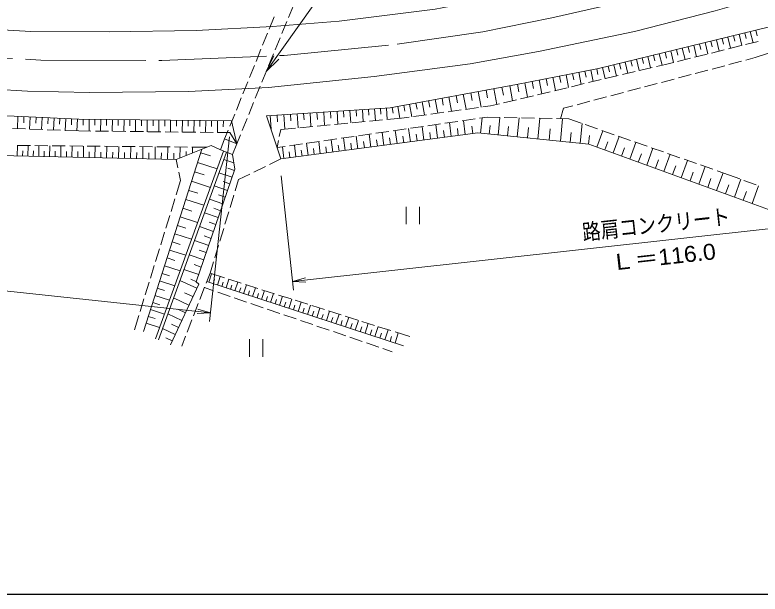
# Model space of a CAD drawing. Units: millimetres, scale not verified. Extents: x 40000 to 680000, y 20000 to 380000.
# Drawn here: x 176698 to 262056, y 205000 to 271312 of the extents above; entities that cross this region are included whole.
import ezdxf
from ezdxf.enums import TextEntityAlignment as Align

# ---------------------------------------------------------------- set-up
doc = ezdxf.new("R2010")
doc.units = ezdxf.units.MM
doc.header["$LTSCALE"] = 1000
doc.linetypes.add('CHAIN', pattern=[18.5, 12, -1.5, 3.5, -1.5])
for name, color, linetype, lineweight in [('M-BMK', 2, 'CHAIN', 13), ('M-STR-HTXT', 7, 'Continuous', 13), ('M-TTL-BAND', 7, 'Continuous', 25), ('M-WORK', 1, 'Continuous', 13)]:
    doc.layers.add(name, color=color, linetype=linetype, lineweight=lineweight)
doc.styles.add('ＭＳ Ｐゴシック', font='')
doc.styles.get('ＭＳ Ｐゴシック').set_extended_font_data('MS PGothic')

# ---------------------------------------------------------------- blocks, each defined once
blk = doc.blocks.new('open_arrow')
at = {"color": 0, "linetype": 'Continuous', "lineweight": -2}
blk.add_lwpolyline([(7.5, 1.25), (0, 0), (7.5, -1.25)], dxfattribs=at)

msp = doc.modelspace()

# ---------------------------------------------------------------- linework, layer by layer
at = {"layer": 'M-BMK'}
msp.add_lwpolyline([(164448, 266962), (179677, 266136), (193509, 266095), (207547, 266675), (220467, 267958), (230282, 269366), (238191, 270981), (249496, 273549), (257157, 275744), (264594, 278005)], dxfattribs=at)
at = {"layer": 'M-STR-HTXT'}
for p, q in [((201262, 257364), (199001, 236217)), ((323728, 253539), (208514, 240808)), ((207178, 252897), (208624, 239814)), ((199108, 237211), (108054, 246946))]:
    msp.add_line(p, q, dxfattribs=at)
msp.add_lwpolyline([(205487, 264820), (225398, 292862), (260554, 292862)], dxfattribs=at)
at = {"layer": 'M-TTL-BAND'}
msp.add_line((40000, 205000), (579000, 205000), dxfattribs=at)
at = {"layer": 'M-WORK'}
for p, q in [((208594, 272405), (208025, 271017)), ((205818, 269690), (206381, 271080)), ((207836, 270554), (207267, 269166)), ((205067, 267836), (205630, 269226)), ((259005, 268937), (259161, 268292)), ((259650, 269094), (259961, 267810)), ((260291, 269250), (260447, 268608)), ((260933, 269405), (261244, 268128)), ((261572, 269561), (261727, 268922)), ((207078, 268703), (206509, 267315)), ((255764, 268150), (256080, 266849)), ((256414, 268308), (256572, 267657)), ((257065, 268466), (257379, 267171)), ((257713, 268623), (257870, 267975)), ((258360, 268780), (258673, 267491)), ((260378, 267913), (261834, 268274)), ((204316, 265982), (204879, 267373)), ((251824, 267193), (252145, 265874)), ((252484, 267353), (252644, 266694)), ((253143, 267513), (253462, 266200)), ((253800, 267673), (253959, 267016)), ((254457, 267832), (254774, 266525)), ((255110, 267991), (255269, 267337)), ((256495, 266951), (257951, 267312)), ((258437, 267432), (259893, 267793)), ((206319, 266853), (205751, 265465)), ((248536, 266394), (248694, 265741)), ((249189, 266553), (249508, 265239)), ((249846, 266712), (250006, 266055)), ((250503, 266872), (250824, 265551)), ((251164, 267032), (251324, 266372)), ((252613, 265990), (254069, 266350)), ((254554, 266471), (256010, 266831)), ((261504, 266421), (260428, 266137)), ((263008, 266928), (261504, 266421)), ((203565, 264129), (204129, 265519)), ((245290, 265606), (245604, 264313)), ((245936, 265763), (246093, 265116)), ((246583, 265920), (246898, 264620)), ((247232, 266078), (247390, 265428)), ((247882, 266235), (248200, 264929)), ((250191, 265401), (251205, 265641)), ((251205, 265641), (252127, 265869)), ((258010, 265499), (256560, 265117)), ((259944, 266009), (258494, 265627)), ((205561, 265002), (204993, 263614)), ((241288, 264743), (241558, 263354)), ((241983, 264878), (242117, 264183)), ((242677, 265013), (242936, 263681)), ((243343, 265142), (243473, 264476)), ((244005, 265293), (244317, 264008)), ((244647, 265450), (244803, 264807)), ((246299, 264478), (247758, 264824)), ((248245, 264939), (249704, 265285)), ((256076, 264989), (254626, 264606)), ((236753, 263863), (237059, 262287)), ((237541, 264016), (237694, 263228)), ((238329, 264169), (238622, 262658)), ((239084, 264315), (239231, 263560)), ((239839, 264462), (240121, 263013)), ((240564, 264602), (240704, 263878)), ((242407, 263555), (243866, 263901)), ((244353, 264016), (245812, 264363)), ((252209, 263969), (250758, 263586)), ((254143, 264479), (252692, 264096)), ((202815, 262275), (203378, 263665)), ((204803, 263151), (204235, 261763)), ((232481, 263048), (232649, 262141)), ((233388, 263216), (233707, 261493)), ((234250, 263377), (234417, 262516)), ((235110, 263544), (235429, 261901)), ((235932, 263703), (236091, 262882)), ((238514, 262632), (239974, 262978)), ((240461, 263094), (241920, 263440)), ((248341, 262948), (246891, 262566)), ((250275, 263458), (248825, 263076)), ((227231, 262077), (227383, 261255)), ((228053, 262229), (228371, 260508)), ((228913, 262388), (229072, 261528)), ((229773, 262547), (230106, 260746)), ((230673, 262714), (230840, 261813)), ((231574, 262881), (231910, 261067)), ((234622, 261710), (236082, 262056)), ((236568, 262171), (238028, 262517)), ((246407, 262438), (244957, 262055)), ((202064, 260421), (202627, 261812)), ((204045, 261301), (203476, 259912)), ((222625, 261224), (222758, 260508)), ((223341, 261357), (223619, 259858)), ((224091, 261495), (224229, 260746)), ((224840, 261634), (225131, 260065)), ((225625, 261779), (225770, 260995)), ((226409, 261925), (226714, 260281)), ((232676, 261248), (234136, 261594)), ((242540, 261418), (241089, 261035)), ((244473, 261928), (243023, 261545)), ((215078, 260383), (215171, 258949)), ((215795, 260429), (215841, 259712)), ((216512, 260475), (216602, 259084)), ((217208, 260520), (217253, 259824)), ((217904, 260564), (217990, 259215)), ((218578, 260608), (218622, 259933)), ((219253, 260651), (219337, 259342)), ((219905, 260720), (220024, 260075)), ((220550, 260840), (220801, 259480)), ((221229, 260966), (221355, 260286)), ((221909, 261092), (222174, 259660)), ((226333, 260229), (227819, 260433)), ((228315, 260501), (229801, 260704)), ((230296, 260772), (231176, 260893)), ((231176, 260893), (232190, 261133)), ((239529, 260623), (239200, 259427)), ((240606, 260908), (239529, 260623)), ((177042, 259686), (176976, 258295)), ((177737, 259653), (177705, 258958)), ((178433, 259621), (178368, 258243)), ((179122, 259588), (179089, 258899)), ((179811, 259556), (179747, 258191)), ((180493, 259524), (180461, 258841)), ((181176, 259492), (181113, 258139)), ((201313, 258567), (201876, 259958)), ((205934, 259795), (206035, 258224)), ((206720, 259845), (206770, 259060)), ((207505, 259896), (207612, 258236)), ((208267, 259945), (208316, 259183)), ((209028, 259994), (209132, 258379)), ((209767, 260041), (209815, 259302)), ((210506, 260089), (210607, 258518)), ((211292, 260139), (211342, 259354)), ((212077, 260190), (212175, 258666)), ((212839, 260239), (212888, 259477)), ((213600, 260288), (213695, 258810)), ((214339, 260335), (214387, 259596)), ((219297, 259338), (220995, 259498)), ((220995, 259498), (221875, 259619)), ((222370, 259687), (223856, 259890)), ((224352, 259958), (225838, 260162)), ((230838, 259604), (229917, 259471)), ((230029, 257763), (230204, 259512)), ((232235, 259574), (230838, 259604)), ((232042, 257561), (232244, 259574)), ((234234, 259532), (232735, 259564)), ((234228, 257342), (234447, 259528)), ((236234, 259490), (234734, 259521)), ((181853, 259460), (181821, 258784)), ((182529, 259429), (182466, 258088)), ((183199, 259397), (183168, 258727)), ((183870, 259366), (183807, 258037)), ((184534, 259354), (184527, 258689)), ((185199, 259347), (185185, 258016)), ((185865, 259340), (185858, 258675)), ((186530, 259333), (186516, 258001)), ((187196, 259326), (187189, 258660)), ((187862, 259319), (187848, 257986)), ((188528, 259312), (188521, 258645)), ((189195, 259305), (189181, 257971)), ((189862, 259298), (189855, 258631)), ((190529, 259291), (190515, 257955)), ((191197, 259284), (191190, 258616)), ((191865, 259277), (191850, 257940)), ((192533, 259270), (192526, 258601)), ((193201, 259263), (193187, 257925)), ((193870, 259256), (193863, 258587)), ((194539, 259249), (194525, 257909)), ((195209, 259242), (195202, 258572)), ((195879, 259235), (195864, 257894)), ((196549, 259228), (196542, 258557)), ((197219, 259221), (197205, 257879)), ((197890, 259214), (197883, 258543)), ((198561, 259206), (198547, 257863)), ((199232, 259199), (199225, 258528)), ((199904, 259192), (199890, 257848)), ((200576, 259185), (200569, 258513)), ((203287, 259450), (202718, 258062)), ((211333, 258587), (212826, 258728)), ((213324, 258775), (214817, 258915)), ((215315, 258962), (216808, 259103)), ((217306, 259150), (218800, 259291)), ((225463, 258829), (223979, 258615)), ((225101, 257184), (224895, 258747)), ((227443, 259115), (225958, 258901)), ((226683, 257393), (226475, 258975)), ((229422, 259400), (227938, 259186)), ((228284, 257604), (228073, 259205)), ((231036, 257662), (231137, 258668)), ((236601, 257104), (236839, 259477)), ((238233, 259448), (236734, 259479)), ((240130, 259407), (238733, 259437)), ((239177, 256846), (239435, 259422)), ((241549, 258912), (240130, 259407)), ((241432, 256620), (241658, 258874)), ((243437, 258253), (242021, 258748)), ((177909, 258260), (176410, 258317)), ((179908, 258185), (178409, 258241)), ((181906, 258109), (180407, 258166)), ((184012, 258030), (182406, 258090)), ((185413, 258014), (184012, 258030)), ((187412, 257991), (185913, 258008)), ((189412, 257968), (187912, 257985)), ((191412, 257945), (189912, 257962)), ((193412, 257922), (191912, 257939)), ((195412, 257899), (193912, 257916)), ((197412, 257876), (195912, 257894)), ((199412, 257854), (197912, 257871)), ((201312, 257832), (199912, 257848)), ((200721, 257106), (201125, 258104)), ((202104, 256562), (201312, 257832)), ((206986, 257405), (207146, 258192)), ((207146, 258192), (208844, 258352)), ((209342, 258399), (210835, 258540)), ((219525, 257974), (218040, 257760)), ((218959, 256373), (218762, 257864)), ((221504, 258259), (220019, 258045)), ((220467, 256572), (220268, 258081)), ((221994, 256774), (221792, 258300)), ((223484, 258544), (221999, 258330)), ((223538, 256978), (223334, 258523)), ((224320, 257081), (224217, 257863)), ((225892, 257289), (225788, 258080)), ((227484, 257499), (227378, 258299)), ((229156, 257719), (229041, 258591)), ((233135, 257451), (233245, 258544)), ((235414, 257223), (235533, 258409)), ((237889, 256975), (238018, 258263)), ((240304, 256733), (240417, 257860)), ((243348, 256188), (244024, 258049)), ((245326, 257594), (243909, 258089)), ((202529, 257599), (202104, 256562)), ((213586, 257118), (212101, 256904)), ((213103, 255600), (212916, 257021)), ((215565, 257403), (214081, 257189)), ((214541, 255790), (214351, 257228)), ((215996, 255982), (215804, 257437)), ((217545, 257688), (216060, 257474)), ((217469, 256177), (217274, 257649)), ((218214, 256275), (218116, 257020)), ((219713, 256473), (219614, 257227)), ((221230, 256673), (221130, 257436)), ((222766, 256876), (222664, 257648)), ((242416, 256521), (242515, 257506)), ((245233, 255503), (245918, 257388)), ((247214, 256936), (245798, 257430)), ((176966, 255157), (176992, 256361)), ((176972, 256362), (178472, 256348)), ((178187, 255129), (178214, 256351)), ((178972, 256344), (180472, 256330)), ((179424, 255102), (179452, 256339)), ((180678, 255074), (180706, 256328)), ((180972, 256326), (182472, 256312)), ((181949, 255046), (181977, 256317)), ((182972, 256308), (184472, 256294)), ((183237, 255017), (183265, 256305)), ((184542, 254989), (184571, 256294)), ((184971, 256290), (186471, 256277)), ((185864, 254959), (185894, 256282)), ((186971, 256272), (188471, 256259)), ((187204, 254929), (187234, 256270)), ((188563, 254899), (188593, 256258)), ((188971, 256254), (190471, 256241)), ((189939, 254869), (189970, 256245)), ((190971, 256236), (192471, 256223)), ((191334, 254838), (191365, 256233)), ((192747, 254807), (192779, 256220)), ((192971, 256218), (194471, 256205)), ((194180, 254775), (194211, 256207)), ((194971, 256200), (196471, 256187)), ((195597, 254921), (195625, 256195)), ((196971, 256182), (198684, 256167)), ((197043, 255505), (197058, 256183)), ((206726, 256129), (206886, 256915)), ((207647, 256262), (206726, 256129)), ((207521, 254864), (207342, 256218)), ((209627, 256547), (208142, 256333)), ((208891, 255044), (208710, 256415)), ((210279, 255228), (210095, 256615)), ((211606, 256833), (210122, 256619)), ((211682, 255413), (211497, 256817)), ((212393, 255507), (212299, 256217)), ((213822, 255695), (213727, 256414)), ((215269, 255886), (215173, 256614)), ((216733, 256080), (216635, 256816)), ((244290, 255846), (244633, 256788)), ((246187, 255156), (246534, 256111)), ((247142, 254809), (247836, 256718)), ((249102, 256277), (247686, 256771)), ((250991, 255618), (249574, 256112)), ((177576, 255143), (177590, 255754)), ((178805, 255116), (178819, 255734)), ((180051, 255088), (180065, 255715)), ((181313, 255060), (181328, 255696)), ((182593, 255032), (182607, 255676)), ((183889, 255003), (183904, 255656)), ((185203, 254974), (185218, 255635)), ((186534, 254944), (186549, 255614)), ((187884, 254914), (187899, 255594)), ((189251, 254884), (189266, 255572)), ((190636, 254853), (190652, 255551)), ((191416, 235067), (198119, 255939)), ((192041, 254822), (192056, 255529)), ((192805, 234219), (200593, 255713)), ((193134, 234100), (200919, 255585)), ((193464, 254791), (193479, 255507)), ((194886, 254759), (194902, 255466)), ((196320, 255213), (196330, 255669)), ((197988, 255533), (199105, 255174)), ((208206, 254954), (208115, 255639)), ((209585, 255136), (209493, 255830)), ((210981, 255320), (210888, 256022)), ((248109, 254457), (248461, 255425)), ((249077, 254106), (249780, 256040)), ((251037, 253393), (251749, 255353)), ((252879, 254959), (251463, 255453)), ((195179, 254753), (195376, 253791)), ((197630, 254416), (199863, 253699)), ((201777, 254364), (200620, 254760)), ((205866, 254185), (207163, 254816)), ((250057, 253750), (250413, 254729)), ((253022, 252672), (253744, 254657)), ((254767, 254300), (253351, 254794)), ((201837, 253487), (201071, 253749)), ((204068, 253310), (205417, 253967)), ((252029, 253032), (252390, 254025)), ((255033, 251941), (255765, 253952)), ((256656, 253641), (255239, 254135)), ((195476, 253301), (195672, 252340)), ((197284, 253339), (198361, 252993)), ((201575, 252720), (200068, 253236)), ((202322, 252460), (203618, 253091)), ((254028, 252306), (254393, 253312)), ((257071, 251200), (257812, 253238)), ((258547, 252981), (257128, 253476)), ((259721, 252545), (258547, 252981)), ((195672, 252340), (195174, 250730)), ((196938, 252262), (199092, 251570)), ((201317, 251966), (200563, 252225)), ((201925, 251160), (202322, 252460)), ((256052, 251570), (256423, 252589)), ((258090, 250829), (258461, 251849)), ((259110, 250459), (259851, 252497)), ((261597, 251850), (260190, 252371)), ((196604, 251223), (197643, 250890)), ((201059, 251213), (199525, 251738)), ((260122, 250091), (260490, 251103)), ((261135, 249723), (261871, 251748)), ((195026, 250253), (194582, 248820)), ((196271, 250185), (198348, 249517)), ((200533, 249680), (198973, 250214)), ((200796, 250446), (200029, 250709)), ((201341, 249247), (201779, 250682)), ((221529, 249349), (221529, 247349)), ((223029, 247349), (223029, 249349)), ((195949, 249183), (196951, 248861)), ((199999, 248119), (198411, 248663)), ((200266, 248899), (199486, 249167)), ((200757, 247335), (201195, 248769)), ((194434, 248342), (193990, 246909)), ((195627, 248181), (197631, 247538)), ((199727, 247325), (198933, 247597)), ((195317, 247215), (196283, 246905)), ((199455, 246531), (197839, 247085)), ((200173, 245422), (200611, 246856)), ((193842, 246432), (193399, 244999)), ((195007, 246249), (196939, 245629)), ((199178, 245723), (198370, 246000)), ((194708, 245318), (195639, 245018)), ((198901, 244915), (197257, 245478)), ((193251, 244521), (192807, 243088)), ((194409, 244386), (196272, 243788)), ((198620, 244093), (197797, 244374)), ((199589, 243509), (200027, 244943)), ((194120, 243487), (195019, 243199)), ((198338, 243270), (196664, 243844)), ((192659, 242611), (192215, 241178)), ((193832, 242589), (195628, 242012)), ((198051, 242433), (197215, 242720)), ((199046, 241730), (199443, 243031)), ((193553, 241723), (194420, 241444)), ((197765, 241597), (196062, 242180)), ((198603, 240591), (199046, 241730)), ((198911, 240695), (199230, 241672)), ((200711, 241203), (199046, 241730)), ((193275, 240856), (195008, 240300)), ((197536, 240018), (195605, 240919)), ((197481, 240747), (196866, 241040)), ((221191, 233433), (198674, 240773)), ((199404, 240535), (199564, 241027)), ((199896, 240374), (200217, 241359)), ((200890, 240050), (201213, 241044)), ((202617, 240599), (201187, 241052)), ((201891, 239724), (202217, 240725)), ((192067, 240700), (191624, 239267)), ((193007, 240021), (193842, 239752)), ((197879, 238727), (198422, 240125)), ((198406, 240084), (199457, 239726)), ((200393, 240212), (200555, 240709)), ((201390, 239887), (201554, 240388)), ((202396, 239559), (202560, 240064)), ((202901, 239395), (203230, 240404)), ((204524, 239994), (203094, 240448)), ((203919, 239063), (204251, 240081)), ((192738, 239185), (194410, 238648)), ((197085, 239053), (196120, 239503)), ((199931, 239564), (201350, 239080)), ((203410, 239229), (203576, 239738)), ((204432, 238896), (204599, 239409)), ((204945, 238728), (205280, 239755)), ((206430, 239390), (205000, 239843)), ((205463, 238560), (205631, 239077)), ((205980, 238391), (206318, 239426)), ((208337, 238786), (206907, 239239)), ((207024, 238051), (207364, 239094)), ((191476, 238790), (191032, 237357)), ((192480, 238379), (193285, 238120)), ((196635, 238087), (194876, 238908)), ((197155, 236863), (197698, 238261)), ((201824, 238919), (203243, 238435)), ((203717, 238274), (205136, 237790)), ((206502, 238221), (206672, 238743)), ((207550, 237879), (207721, 238405)), ((208076, 237708), (208419, 238760)), ((210243, 238182), (208814, 238635)), ((209137, 237362), (209483, 238423)), ((192221, 237573), (193833, 237056)), ((196225, 237208), (195345, 237618)), ((205610, 237628), (207029, 237144)), ((208606, 237535), (208779, 238065)), ((209672, 237188), (209846, 237723)), ((210206, 237013), (210555, 238083)), ((212150, 237578), (210720, 238031)), ((210746, 236838), (210921, 237377)), ((211285, 236662), (211636, 237740)), ((212372, 236308), (212727, 237395)), ((214057, 236973), (212627, 237427)), ((190884, 236879), (190385, 235270)), ((191971, 236796), (192748, 236547)), ((195814, 236328), (194212, 237075)), ((207503, 236983), (208922, 236499)), ((211829, 236485), (212006, 237028)), ((212920, 236129), (213099, 236677)), ((213469, 235950), (213826, 237047)), ((215963, 236369), (214533, 236822)), ((214574, 235590), (214934, 236695)), ((191722, 236019), (193276, 235520)), ((195441, 235527), (194639, 235900)), ((196430, 234998), (196974, 236397)), ((209396, 236337), (210815, 235853)), ((211289, 235692), (212708, 235208)), ((214021, 235770), (214201, 236323)), ((215131, 235408), (215313, 235965)), ((215689, 235227), (216052, 236341)), ((216251, 235043), (216434, 235605)), ((217870, 235765), (216440, 236218)), ((216812, 234860), (217179, 235984)), ((217945, 234491), (218315, 235624)), ((219776, 235161), (218346, 235614)), ((195067, 234725), (193607, 235406)), ((213182, 235047), (214601, 234563)), ((217379, 234676), (217564, 235242)), ((218517, 234305), (218703, 234876)), ((219088, 234119), (219460, 235261)), ((220240, 233743), (220615, 234895)), ((221918, 234482), (220253, 235010)), ((194726, 233996), (193997, 234336)), ((195807, 233393), (196249, 234532)), ((203581, 234170), (203581, 232170)), ((205081, 232170), (205081, 234170)), ((215075, 234401), (216494, 233917)), ((219664, 233931), (219852, 234507)), ((216968, 233756), (218387, 233272)), ((218861, 233111), (219911, 232752))]:
    msp.add_line(p, q, dxfattribs=at)
for points in [[(299781, 295548), (292603, 292181), (285241, 289071), (279259, 286659), (269836, 283236), (261811, 280641), (253087, 278138), (244584, 275985), (236063, 274126), (224836, 271954), (213848, 270610), (206210, 269985), (197467, 269525), (187510, 269359), (178529, 269396), (169363, 269966), (156001, 271365), (143762, 273298), (132204, 275543), (119173, 278985), (106658, 283015), (100437, 285334)], [(110743, 274370), (120350, 271333), (131007, 268628), (138019, 267302), (145694, 265922), (154215, 264671), (162497, 263677), (170375, 263051), (178142, 262572), (185228, 262444), (196583, 262554), (205749, 262996), (217859, 264247), (228829, 265720), (236669, 267118), (247675, 269401), (256896, 271775), (265455, 274241), (273571, 276873), (281191, 279689), (289491, 283112), (303215, 289142)], [(268070, 247202), (242437, 256519), (229719, 257794), (207163, 254816), (205517, 259768), (219679, 260679), (234146, 263357), (243532, 265179), (262968, 269900), (282265, 277188), (293860, 281936), (304350, 287026)], [(106921, 266345), (111426, 265338), (110631, 271056), (125374, 266712), (137410, 264540), (150487, 261955), (163407, 260326), (184003, 259359), (201515, 259175), (202104, 256562)], [(200229, 255856), (199192, 256372), (195179, 254753), (174847, 255204), (162327, 256013), (146949, 257973), (133049, 260665), (111426, 265338)], [(194518, 233549), (197758, 240494), (197475, 240752), (201899, 253666), (201612, 255312)]]:
    msp.add_lwpolyline(points, dxfattribs=at)
msp.add_lwpolyline([(200721, 257106), (202104, 256562), (201612, 255312), (200229, 255856)], close=True, dxfattribs=at)

# ---------------------------------------------------------------- block references
at = {"layer": 'M-STR-HTXT'}
for p, xscale, yscale, rotation in [((205487, 264820), 267, 267, 54.6), ((208514, 240808), 200, 200, 6.3), ((199108, 237211), 200, 200, 173.9)]:
    msp.add_blockref('open_arrow', p, dxfattribs=dict(at, xscale=xscale, yscale=yscale, rotation=rotation))

# ---------------------------------------------------------------- texts
at = {"layer": 'M-STR-HTXT', "style": 'ＭＳ Ｐゴシック'}
for s, width, p in [('路肩コンクリート', 0.85, (250296, 245879)), ('Ｌ＝116.0', 1.1, (251114, 242143))]:
    msp.add_text(s, height=1833, rotation=6.306, dxfattribs=dict(at, width=width)).set_placement(p, align=Align.BOTTOM_CENTER)

doc.saveas('drawing.dxf')
